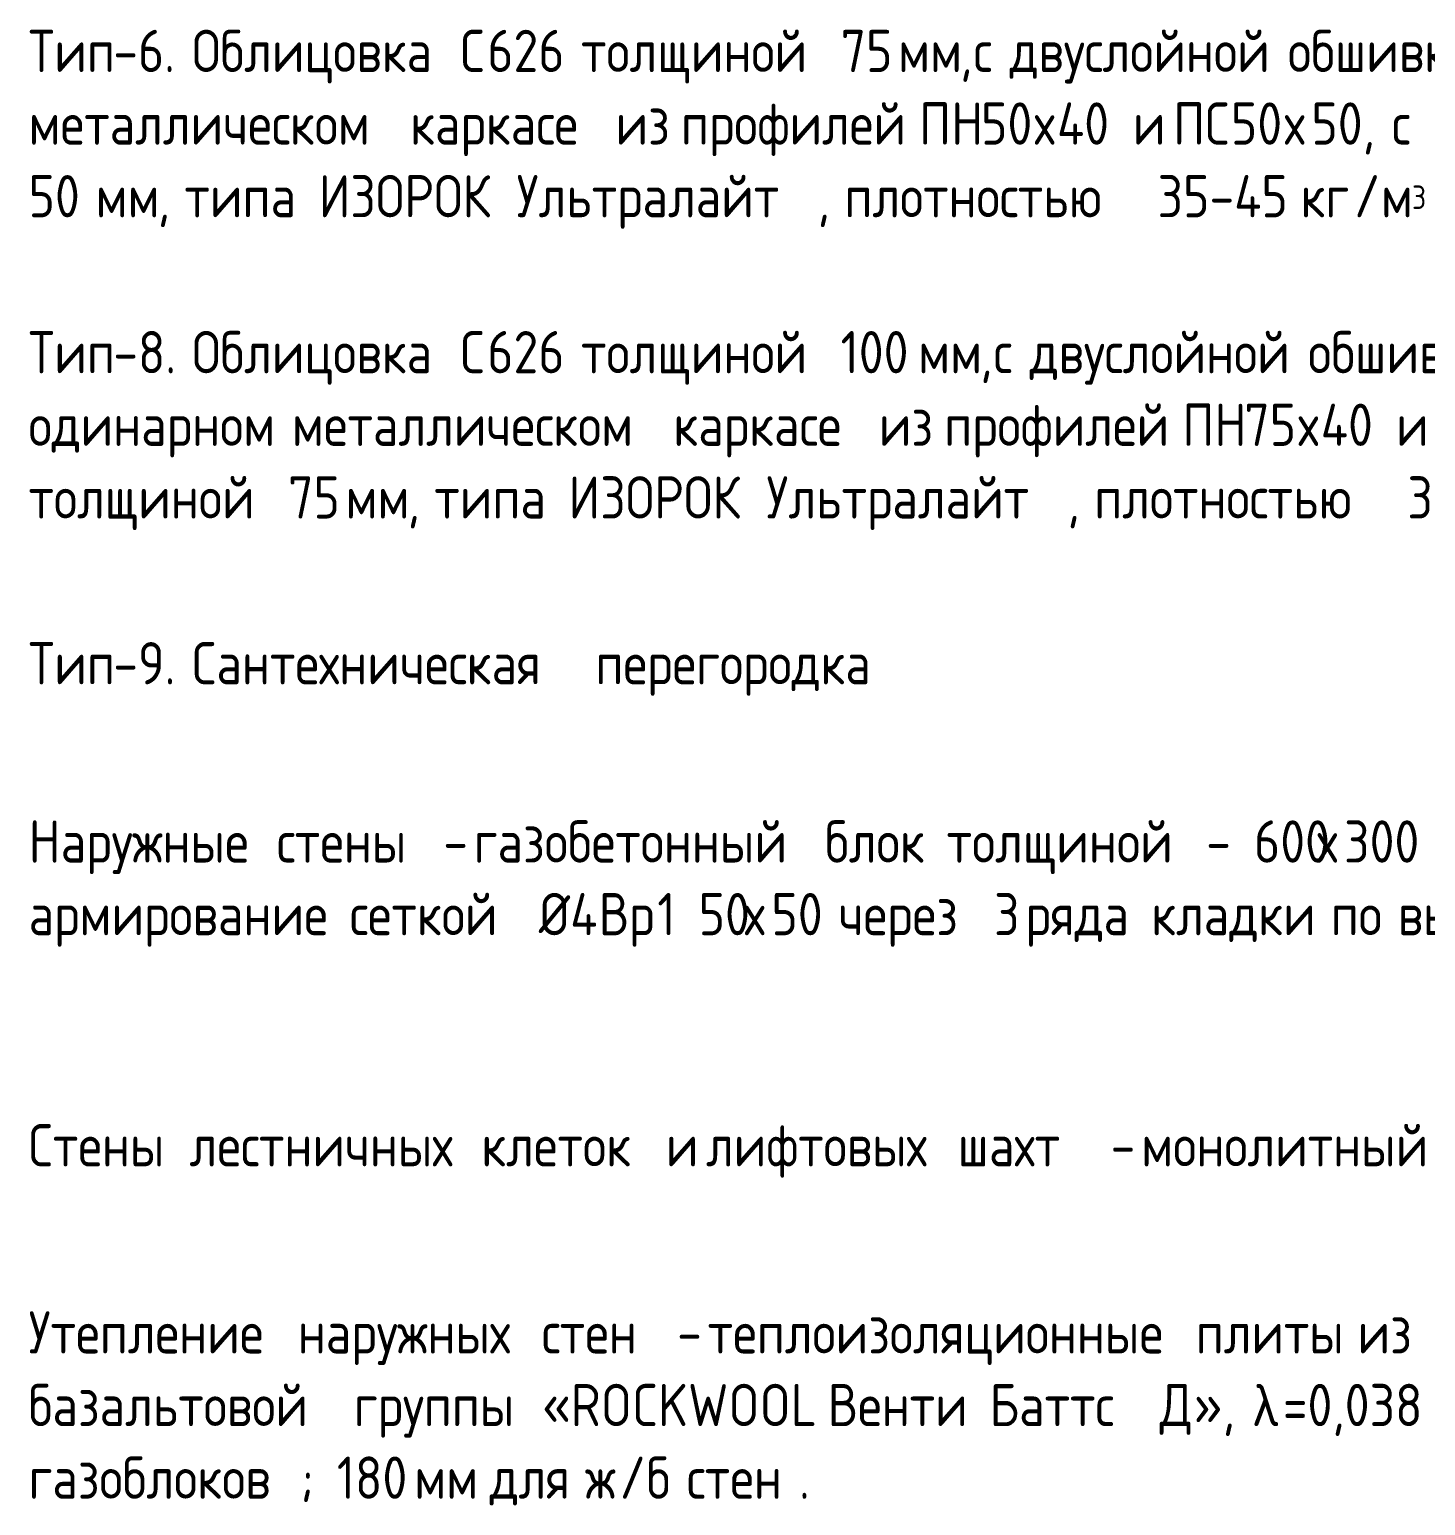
# Model space of a CAD drawing. Header units: millimetres. Extents: x -60946 to 138510, y -262288 to 24501.
# Drawn here: x 96745 to 100710, y -195591 to -191397 of the extents above; entities that cross this region are included whole.
import ezdxf

# ---------------------------------------------------------------- set-up
doc = ezdxf.new("R2010")
doc.units = ezdxf.units.MM
doc.layers.add('Аннотация', color=7, linetype='Continuous', lineweight=20)
doc.styles.add('GOST Common_6', font='', dxfattribs={"width": 0.9, "height": 140})
doc.styles.add('GOST Common_7', font='', dxfattribs={"width": 0.9, "height": 120})
doc.styles.add('GOST Common_9', font='', dxfattribs={"width": 0.9, "height": 120})
doc.styles.get('GOST Common_6').set_extended_font_data('GOST Common')
doc.styles.get('GOST Common_7').set_extended_font_data('GOST Common')
doc.styles.get('GOST Common_9').set_extended_font_data('GOST Common')

msp = doc.modelspace()

# ---------------------------------------------------------------- texts
at = {"layer": 'Аннотация', "lineweight": 9, "attachment_point": 1}
for s, insert, char_height, width, style in [('Тип', (96742.5637, -191398.2167), 120, 291.493575, 'GOST Common_6'), ('-6. ', (96983.0699, -191398.2167), 120, 271.29105, 'GOST Common_6'), ('Облицовка', (97206.9074, -191398.2167), 120, 877.3668, 'GOST Common_6'), ('\\fGOST Common|b0|i0|c204|p34|;\\W.9;С', (97968.9074, -191398.2167), 120, 92.3544, 'GOST Common_6'), ('626 ', (98045.1074, -191398.2167), 120, 323.2404, 'GOST Common_6'), ('толщиной', (98311.8074, -191398.2167), 120, 813.87315, 'GOST Common_6'), (' 75 ', (98983.3199, -191398.2167), 120, 277.0632, 'GOST Common_6'), ('двуслойной', (99528.6262, -191398.2167), 120, 911.9997, 'GOST Common_6'), ('обшивкой', (100319.2012, -191398.2167), 120, 770.582025, 'GOST Common_6'), ('мм', (99211.9199, -191398.2167), 120, 213.56955, 'GOST Common_6'), ('\\fGOST Common|b0|i0|c204|p34|;\\W.9;с', (99426.2324, -191398.2167), 120, 77.924025, 'GOST Common_6'), ('\\fGOST Common|b0|i0|c204|p34|;\\W.9;,', (99388.1324, -191398.2167), 120, 46.1772, 'GOST Common_6'), ('профилей', (98595.1762, -191604.5917), 120, 773.4681, 'GOST Common_6'), ('ПН', (99271.4512, -191604.5917), 120, 213.56955, 'GOST Common_6'), ('50x40 ', (99447.6637, -191604.5917), 120, 522.379575, 'GOST Common_6'), ('ПС', (99992.9699, -191604.5917), 120, 199.139175, 'GOST Common_6'), ('50', (100157.2762, -191604.5917), 120, 184.7088, 'GOST Common_6'), ('50, ', (100385.8762, -191604.5917), 120, 277.0632, 'GOST Common_6'), ('металлическом', (96742.5637, -191604.5917), 120, 1266.986925, 'GOST Common_6'), ('каркасе', (97826.0324, -191604.5917), 120, 660.911175, 'GOST Common_6'), ('из', (98409.4387, -191604.5917), 120, 178.93665, 'GOST Common_6'), ('\\fGOST Common|b0|i0|c204|p34|;\\W.9;и', (99878.6699, -191604.5917), 120, 92.3544, 'GOST Common_6'), ('\\fGOST Common|b0|i0|c204|p34|;\\W.9;х', (100309.6762, -191604.5917), 120, 92.3544, 'GOST Common_6'), ('\\fGOST Common|b0|i0|c204|p34|;\\W.9;с', (100614.4762, -191604.5917), 120, 77.924025, 'GOST Common_6'), ('50 ', (96742.5637, -191810.9667), 120, 230.886, 'GOST Common_6'), ('ИЗОРОК', (97566.4762, -191810.9667), 120, 634.9365, 'GOST Common_6'), ('Ультралайт', (98128.4512, -191810.9667), 120, 1036.100925, 'GOST Common_6'), (' 35-45 ', (99883.4324, -191810.9667), 120, 571.44285, 'GOST Common_6'), ('\\fGOST Common|b0|i0|c204|p34|;\\W.9;/', (100507.3199, -191810.9667), 120, 92.3544, 'GOST Common_6'), ('мм', (96933.0637, -191810.9667), 120, 213.56955, 'GOST Common_6'), ('типа', (97185.4762, -191810.9667), 120, 415.5948, 'GOST Common_6'), ('плотностью', (99059.5199, -191810.9667), 120, 998.58195, 'GOST Common_6'), ('кг', (100354.9199, -191810.9667), 120, 184.7088, 'GOST Common_6'), ('\\fGOST Common|b0|i0|c204|p34|;\\W.9;м', (100583.5199, -191810.9667), 120, 106.784775, 'GOST Common_6'), ('\\fGOST Common|b0|i0|c204|p34|;\\W.9;3', (100671.6262, -191840.7301), 66.601161, 60.607575, 'GOST Common_7'), (', ', (97109.2762, -191810.9667), 120, 92.3544, 'GOST Common_6'), (', ', (98983.3199, -191810.9667), 120, 92.3544, 'GOST Common_6'), ('Тип', (96742.5637, -192254.1826), 120, 291.493575, 'GOST Common_6'), ('-8. ', (96983.0699, -192254.1826), 120, 271.29105, 'GOST Common_6'), ('Облицовка', (97206.9074, -192254.1826), 120, 877.3668, 'GOST Common_6'), ('\\fGOST Common|b0|i0|c204|p34|;\\W.9;С', (97968.9074, -192254.1826), 120, 92.3544, 'GOST Common_6'), ('626 ', (98045.1074, -192254.1826), 120, 323.2404, 'GOST Common_6'), ('толщиной', (98311.8074, -192254.1826), 120, 813.87315, 'GOST Common_6'), (' 100 ', (98983.3199, -192254.1826), 120, 346.329, 'GOST Common_6'), ('двуслойной', (99585.7762, -192254.1826), 120, 911.9997, 'GOST Common_6'), ('обшивкой', (100376.3512, -192254.1826), 120, 770.582025, 'GOST Common_6'), ('мм', (99269.0699, -192254.1826), 120, 213.56955, 'GOST Common_6'), ('\\fGOST Common|b0|i0|c204|p34|;\\W.9;с', (99483.3824, -192254.1826), 120, 77.924025, 'GOST Common_6'), ('\\fGOST Common|b0|i0|c204|p34|;\\W.9;,', (99445.2824, -192254.1826), 120, 46.1772, 'GOST Common_6'), ('одинарном', (96742.5637, -192460.5576), 120, 860.05035, 'GOST Common_6'), ('металлическом', (97490.2762, -192460.5576), 120, 1266.986925, 'GOST Common_6'), ('каркасе', (98573.7449, -192460.5576), 120, 660.911175, 'GOST Common_6'), ('из', (99157.1512, -192460.5576), 120, 178.93665, 'GOST Common_6'), ('профилей', (99342.8887, -192460.5576), 120, 773.4681, 'GOST Common_6'), ('ПН', (100019.1637, -192460.5576), 120, 213.56955, 'GOST Common_6'), ('75x40 ', (100195.3762, -192460.5576), 120, 522.379575, 'GOST Common_6'), ('\\fGOST Common|b0|i0|c204|p34|;\\W.9;и', (100626.3824, -192460.5576), 120, 92.3544, 'GOST Common_6'), ('толщиной', (96742.5637, -192666.9326), 120, 813.87315, 'GOST Common_6'), (' 75 ', (97414.0762, -192666.9326), 120, 277.0632, 'GOST Common_6'), ('мм', (97642.6762, -192666.9326), 120, 213.56955, 'GOST Common_6'), ('типа', (97895.0887, -192666.9326), 120, 415.5948, 'GOST Common_6'), ('ИЗОРОК', (98276.0887, -192666.9326), 120, 634.9365, 'GOST Common_6'), ('Ультралайт', (98838.0637, -192666.9326), 120, 1036.100925, 'GOST Common_6'), ('плотностью', (99769.1324, -192666.9326), 120, 998.58195, 'GOST Common_6'), (' 35-45 ', (100593.0449, -192666.9326), 120, 571.44285, 'GOST Common_6'), (', ', (97818.8887, -192666.9326), 120, 92.3544, 'GOST Common_6'), (', ', (99692.9324, -192666.9326), 120, 92.3544, 'GOST Common_6'), ('Тип', (96742.5637, -193137.9893), 120, 291.493575, 'GOST Common_6'), ('-9. ', (96983.0699, -193137.9893), 120, 271.29105, 'GOST Common_6'), ('Сантехническая', (97206.9074, -193137.9893), 120, 1342.024875, 'GOST Common_6'), ('перегородка', (98352.2887, -193137.9893), 120, 1030.328775, 'GOST Common_6'), ('Наружные', (96742.5637, -193644.6104), 120, 808.101, 'GOST Common_6'), ('газобетонный', (98007.0074, -193644.6104), 120, 1163.088225, 'GOST Common_6'), ('блок', (99004.7512, -193644.6104), 120, 372.303675, 'GOST Common_6'), ('толщиной', (99350.0324, -193644.6104), 120, 813.87315, 'GOST Common_6'), (' - 600', (100021.5449, -193644.6104), 120, 461.772, 'GOST Common_6'), ('300', (100478.7449, -193644.6104), 120, 279.949275, 'GOST Common_6'), ('стены', (97447.4137, -193644.6104), 120, 493.518825, 'GOST Common_6'), (' - ', (97854.6074, -193644.6104), 120, 184.7088, 'GOST Common_6'), ('\\fGOST Common|b0|i0|c204|p34|;\\W.9;х', (100402.5449, -193644.6104), 120, 92.3544, 'GOST Common_6'), ('сеткой', (97654.5824, -193850.9854), 120, 571.44285, 'GOST Common_6'), (' Ø4', (98126.0699, -193850.9854), 120, 285.721425, 'GOST Common_6'), ('Вр', (98361.8137, -193850.9854), 120, 202.02525, 'GOST Common_6'), ('1 50', (98528.5012, -193850.9854), 120, 300.1518, 'GOST Common_6'), ('50 ', (98852.3512, -193850.9854), 120, 230.886, 'GOST Common_6'), ('через', (99042.8512, -193850.9854), 120, 455.99985, 'GOST Common_6'), (' 3 ', (99419.0887, -193850.9854), 120, 187.594875, 'GOST Common_6'), ('армирование', (96742.5637, -193850.9854), 120, 1059.189525, 'GOST Common_6'), ('\\fGOST Common|b0|i0|c204|p34|;\\W.9;х', (98776.1512, -193850.9854), 120, 92.3544, 'GOST Common_6'), ('ряда', (99573.8699, -193850.9854), 120, 386.73405, 'GOST Common_6'), ('кладки', (99931.0574, -193850.9854), 120, 571.44285, 'GOST Common_6'), ('по', (100440.6449, -193850.9854), 120, 184.7088, 'GOST Common_6'), ('высоте', (100631.1449, -193850.9854), 120, 585.873225, 'GOST Common_6'), ('Стены', (96742.5637, -194507.7161), 120, 507.9492, 'GOST Common_6'), ('монолитный', (99902.4824, -194507.7161), 120, 987.03765, 'GOST Common_6'), ('лестничных', (97199.7637, -194507.7161), 120, 958.1769, 'GOST Common_6'), ('клеток', (98028.4387, -194507.7161), 120, 588.7593, 'GOST Common_6'), ('\\fGOST Common|b0|i0|c204|p34|;\\W.9;и', (98552.3137, -194507.7161), 120, 92.3544, 'GOST Common_6'), ('лифтовых', (98666.6137, -194507.7161), 120, 819.6453, 'GOST Common_6'), ('шахт', (99380.9887, -194507.7161), 120, 447.341625, 'GOST Common_6'), (' - ', (99750.0824, -194507.7161), 120, 184.7088, 'GOST Common_6'), ('Утепление', (96742.5637, -195039.4555), 120, 880.252875, 'GOST Common_6'), ('наружных', (97506.9449, -195039.4555), 120, 793.670625, 'GOST Common_6'), ('стен', (98199.8887, -195039.4555), 120, 386.73405, 'GOST Common_6'), ('теплоизоляционные', (98671.3762, -195039.4555), 120, 1633.51845, 'GOST Common_6'), ('плиты', (100057.2637, -195039.4555), 120, 510.835275, 'GOST Common_6'), ('из', (100516.8449, -195039.4555), 120, 178.93665, 'GOST Common_6'), (' - ', (98518.9762, -195039.4555), 120, 184.7088, 'GOST Common_6'), ('базальтовой', (96742.5637, -195245.8305), 120, 1073.6199, 'GOST Common_6'), (' «ROCKWOOL ', (98135.5949, -195245.8305), 120, 1062.0756, 'GOST Common_6'), ('Венти', (99011.8949, -195245.8305), 120, 510.835275, 'GOST Common_6'), ('Баттс', (99471.4762, -195245.8305), 120, 539.696025, 'GOST Common_6'), ('\\fGOST Common|b0|i0|c204|p34|;\\W.9;Д', (99954.8699, -195245.8305), 120, 118.329075, 'GOST Common_6'), ('\\fGOST Common|b0|i0|c161|p34|;\\W.9;λ', (100216.8074, -195245.8305), 120, 106.784775, 'GOST Common_9'), ('=0,038 ', (100304.9137, -195245.8305), 120, 557.012475, 'GOST Common_6'), ('группы', (97666.4887, -195245.8305), 120, 568.556775, 'GOST Common_6'), ('», ', (100052.5012, -195245.8305), 120, 199.139175, 'GOST Common_6'), ('газоблоков', (96742.5637, -195452.2055), 120, 935.0883, 'GOST Common_6'), ('; 180 ', (97514.0887, -195452.2055), 120, 392.5062, 'GOST Common_6'), ('\\fGOST Common|b0|i0|c204|p34|;\\W.9;/', (98421.3449, -195452.2055), 120, 92.3544, 'GOST Common_6'), ('\\fGOST Common|b0|i0|c204|p34|;\\W.9;б', (98497.5449, -195452.2055), 120, 92.3544, 'GOST Common_6'), ('мм', (97837.9387, -195452.2055), 120, 213.56955, 'GOST Common_6'), ('для', (98052.2512, -195452.2055), 120, 282.83535, 'GOST Common_6'), ('\\fGOST Common|b0|i0|c204|p34|;\\W.9;ж', (98323.7137, -195452.2055), 120, 118.329075, 'GOST Common_6'), ('стен', (98611.8449, -195452.2055), 120, 386.73405, 'GOST Common_6'), ('\\fGOST Common|b0|i0|c204|p34|;\\W.9;.', (98930.9324, -195452.2055), 120, 40.40505, 'GOST Common_6')]:
    msp.add_mtext(s, dxfattribs=dict(at, insert=insert, char_height=char_height, width=width, style=style))

doc.saveas('drawing.dxf')
